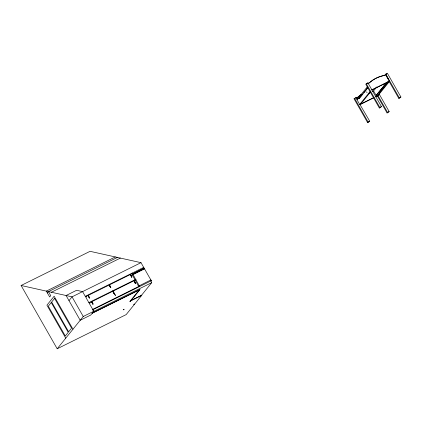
<?xml version="1.0" encoding="UTF-8"?>
<svg xmlns="http://www.w3.org/2000/svg" width="422" height="422" viewBox="0 0 422 422"><rect width="100%" height="100%" fill="white"/><g stroke="black" fill="none" stroke-linecap="round" stroke-linejoin="round"><path stroke-width="0.63" d="M359.934 97.424L359.37 98.126A21.163 7.533 63.6 0 1 357.445 98.885L356.885 99.571L359.692 104.482L360.836 103.912M367.509 86.916A21.163 7.533 63.6 0 1 366.771 88.952L366.201 89.654M47.417 293.016L48.472 291.707L50.714 295.632L49.659 296.94L46.336 291.117L115.301 256.945M68.986 300.633L72.041 296.845L141.006 262.669L144.145 268.17L132.54 274.005L144.145 268.17M109.535 285.573L110.601 287.609L109.198 284.982L88.172 295.4L89.575 298.027L88.319 296.086M92.856 304.209L91.569 301.783L92.856 304.209L93.104 304.046L91.537 301.297M93.104 304.046L91.759 301.688L112.785 291.27L114.072 293.696L113.122 291.86M141.006 262.669L90.065 251.322L21.1 285.494L57.197 348.778L83.245 316.489L93.784 311.267L89.417 303.613L89.991 303.328L89.654 302.732M92.887 309.695L151.313 280.741L144.482 268.761L132.107 274.975M110.601 287.609L110.849 287.44L109.388 284.887L130.266 274.543L131.669 277.164L130.604 275.133M93.784 311.267L90.73 315.055L80.191 320.277L66.069 295.516L76.604 290.294L82.58 291.623L85.492 296.729L87.982 295.495L89.438 298.053M112.753 290.784C118.461 301.329 113.55 291.001 113.064 291.929M132.313 273.614L130.461 274.448L131.917 277.001L131.669 277.164M132.988 274.458L144.482 268.761M136.011 279.76L134.096 280.709L135.552 283.262L135.304 283.426L134.238 281.395M135.304 283.426L133.906 280.804L112.975 291.175M135.552 283.262L134.433 281.3L134.185 281.463M138.495 286.169L150.865 279.955L151.313 280.741M138.722 286.564L135.246 280.139M139.46 289.714L130.166 301.092L141.66 295.395M141.497 295.31L151.72 282.64L150.485 280.145M373.496 97.746L359.934 104.466L369.709 121.188L367.609 122.58L354.053 98.811L356.152 97.419L357.27 99.381L356.885 99.571M366.27 83.661L365.8 84.247L379.357 108.016L381.456 106.624L367.9 82.854L366.27 83.661L379.826 107.431L379.357 108.016M355.677 98.004L356.152 97.419M367.425 83.44L367.9 82.854M357.671 98.764L367.224 86.932M357.27 99.381L357.824 98.695A21.163 7.533 63.6 0 0 359.755 97.936M359.37 98.126L366.771 88.952M360.319 97.234L363.062 93.832M363.843 92.861L366.586 89.464M359.692 104.482L370.157 91.505M360.699 104.086L370.505 91.933M372.114 89.939L389.342 81.267M382.733 75.844A34.483 31.798 38.9 0 0 369.361 82.849L367.831 83.609L369.477 82.712A34.483 31.798 38.9 0 1 384.226 75.406L385.755 74.647L389.453 81.13L389.163 81.488L398.801 98.384L400.425 97.577L400.9 96.991L387.343 73.222L385.244 74.615L386.868 73.808M383.192 75.733A34.483 31.798 38.9 0 1 384.115 75.543L385.755 74.647M372.41 91.49L373.586 90.909L376.783 86.943M373.586 90.909L376.155 95.43L386.552 82.543M376.155 95.43L387.338 81.857M379.346 92.334L380.159 91.326M380.976 90.313L382.2 88.799M383.012 87.787L383.83 86.779M388.578 81.646L376.983 96.016L376.54 95.24M378.27 95.277L389.142 81.799M367.609 122.58L369.709 121.188M377.046 95.398L387.053 112.943L389.153 111.55L379.515 94.66M398.801 98.384L400.9 96.991M389.153 111.55L387.053 112.943M371.64 89.955L389.453 81.13M354.053 98.811L355.134 98.273M388.398 81.868L389.163 81.488M356.237 97.983L357.766 97.224A34.483 31.798 38.9 0 1 361.775 94.169M356.527 98.004L357.545 97.498A34.483 31.798 38.9 0 1 359.665 95.752M377.12 95.847L379.61 94.612M375.237 96.881L377.748 95.636M359.713 104.74L374.077 97.619M375.802 96.765L377.89 95.467L387.523 112.357M379.826 107.431L381.456 106.624M48.461 291.591L117.427 257.415M51.405 292.246L120.37 258.074M85.265 296.339L143.696 267.384M88.261 296.154L88.509 295.991L89.575 298.027M109.477 285.641L109.725 285.478L110.791 287.514M130.551 275.202L130.794 275.038L131.859 277.069M88.852 302.627L135.789 279.369M91.569 301.783L89.079 303.017L85.83 297.32L86.404 297.035L86.067 296.444M138.833 286.427L92.55 309.442L93.673 311.404L151.72 282.64M92.334 313.066L140.051 289.413L131.168 300.432L141.882 295.12L126.162 314.606L57.197 348.778M92.17 313.266L139.297 289.914M134.724 303.988L133.737 304.642L134.502 304.267M368.87 93.236L370.637 92.365M21.1 285.494L72.041 296.845L83.245 316.489M385.713 74.029L399.27 97.799M385.645 74.784L388.899 80.491M366.597 91.901L367.045 92.687M354.522 98.226L368.079 121.995M144.034 268.308L144.371 268.898M132.202 273.081L139.708 286.575L139.487 286.185M132.218 274.838L135.019 279.749M72.969 329.223L54.148 296.223L46.926 305.175L65.748 338.175M367.757 87.312A21.163 7.533 63.6 0 1 367.588 87.85M367.388 88.33A21.163 7.533 63.6 0 1 367.151 88.762M360.035 95.477A34.483 31.798 38.9 0 1 361.554 94.444M51.247 302.542L48.298 306.198L65.294 335.991L68.237 332.341L51.247 302.542M54.596 298.386L51.658 302.036L68.633 331.797L71.576 328.152L54.596 298.386M130.097 301.234L129.876 301.508L130.862 300.854L130.097 301.234M123.414 309.6L123.192 309.88L124.179 309.221L123.414 309.6M140.679 295.928L140.452 296.202L141.444 295.548L140.679 295.928"/></g></svg>
